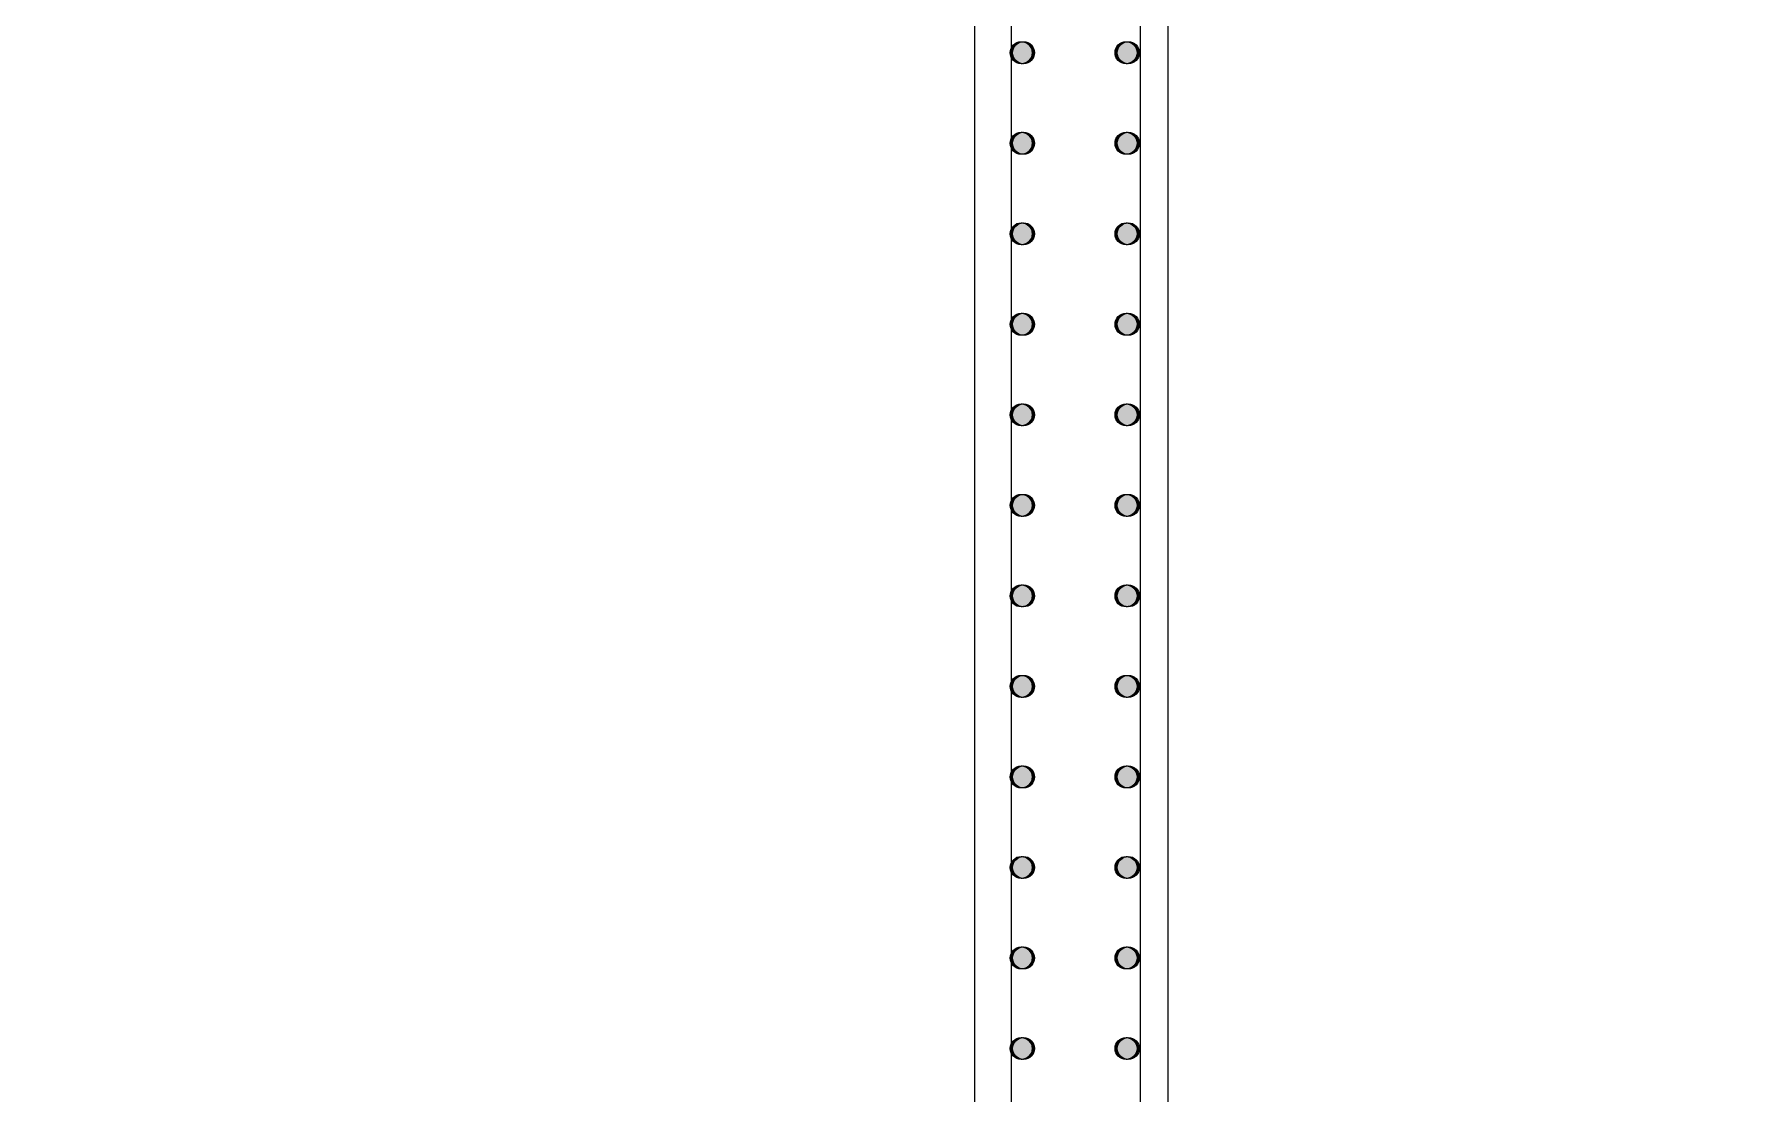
# Model space of a CAD drawing. Header units: millimetres. Extents: x 5124 to 2430164, y 2311 to 45642708.
# Drawn here: x 2346662 to 2350444, y 45622021 to 45624362 of the extents above; entities that cross this region are included whole.
import ezdxf

# ---------------------------------------------------------------- set-up
doc = ezdxf.new("R2010")
doc.units = ezdxf.units.MM
doc.header["$MEASUREMENT"] = 0
doc.layers.add('DRAWING', color=7, linetype='Continuous')

msp = doc.modelspace()

# ---------------------------------------------------------------- hatches: boundary and pattern name
at = {"layer": 'DRAWING'}
for points in [[(2348865.9, 45624320.8, 0.973258), (2348817.4, 45624322.1), (2348817.4, 45624319.5, 0.973258)], [(2348866, 45624320.8, 1), (2348817.4, 45624320.8, 1)], [(2348866.9, 45624320.8, 0.973258), (2348818.4, 45624322.1), (2348818.4, 45624319.5, 0.973258)], [(2348867, 45624320.8, 1), (2348818.4, 45624320.8, 1)], [(2348867.9, 45624320.8, 0.973258), (2348819.4, 45624322.1), (2348819.4, 45624319.5, 0.973258)], [(2348868, 45624320.8, 1), (2348819.4, 45624320.8, 1)], [(2348868.9, 45624320.8, 0.973258), (2348820.4, 45624322.1), (2348820.4, 45624319.5, 0.973258)], [(2348869, 45624320.8, 1), (2348820.4, 45624320.8, 1)], [(2348869.9, 45624320.8, 0.973258), (2348821.4, 45624322.1), (2348821.4, 45624319.5, 0.973258)], [(2348870, 45624320.8, 1), (2348821.4, 45624320.8, 1)], [(2348870.9, 45624320.8, 0.973258), (2348822.4, 45624322.1), (2348822.4, 45624319.5, 0.973258)], [(2348871, 45624320.8, 1), (2348822.4, 45624320.8, 1)], [(2349097.4, 45624320.8, 0.973258), (2349048.8, 45624322.1), (2349048.8, 45624319.5, 0.973258)], [(2349097.4, 45624320.8, 1), (2349048.8, 45624320.8, 1)], [(2349098.4, 45624320.8, 0.973258), (2349049.8, 45624322.1), (2349049.8, 45624319.5, 0.973258)], [(2349098.4, 45624320.8, 1), (2349049.8, 45624320.8, 1)], [(2349099.4, 45624320.8, 0.973258), (2349050.8, 45624322.1), (2349050.8, 45624319.5, 0.973258)], [(2349099.4, 45624320.8, 1), (2349050.8, 45624320.8, 1)], [(2349100.4, 45624320.8, 0.973258), (2349051.8, 45624322.1), (2349051.8, 45624319.5, 0.973258)], [(2349100.4, 45624320.8, 1), (2349051.8, 45624320.8, 1)], [(2349101.4, 45624320.8, 0.973258), (2349052.8, 45624322.1), (2349052.8, 45624319.5, 0.973258)], [(2349101.4, 45624320.8, 1), (2349052.8, 45624320.8, 1)], [(2349102.4, 45624320.8, 0.973258), (2349053.8, 45624322.1), (2349053.8, 45624319.5, 0.973258)], [(2349102.4, 45624320.8, 1), (2349053.8, 45624320.8, 1)], [(2348865.9, 45624120.8, 0.973258), (2348817.4, 45624122.1), (2348817.4, 45624119.5, 0.973258)], [(2348866, 45624120.8, 1), (2348817.4, 45624120.8, 1)], [(2348866.9, 45624120.8, 0.973258), (2348818.4, 45624122.1), (2348818.4, 45624119.5, 0.973258)], [(2348867, 45624120.8, 1), (2348818.4, 45624120.8, 1)], [(2348867.9, 45624120.8, 0.973258), (2348819.4, 45624122.1), (2348819.4, 45624119.5, 0.973258)], [(2348868, 45624120.8, 1), (2348819.4, 45624120.8, 1)], [(2348868.9, 45624120.8, 0.973258), (2348820.4, 45624122.1), (2348820.4, 45624119.5, 0.973258)], [(2348869, 45624120.8, 1), (2348820.4, 45624120.8, 1)], [(2348869.9, 45624120.8, 0.973258), (2348821.4, 45624122.1), (2348821.4, 45624119.5, 0.973258)], [(2348870, 45624120.8, 1), (2348821.4, 45624120.8, 1)], [(2348870.9, 45624120.8, 0.973258), (2348822.4, 45624122.1), (2348822.4, 45624119.5, 0.973258)], [(2348871, 45624120.8, 1), (2348822.4, 45624120.8, 1)], [(2349097.4, 45624120.8, 0.973258), (2349048.8, 45624122.1), (2349048.8, 45624119.5, 0.973258)], [(2349097.4, 45624120.8, 1), (2349048.8, 45624120.8, 1)], [(2349098.4, 45624120.8, 0.973258), (2349049.8, 45624122.1), (2349049.8, 45624119.5, 0.973258)], [(2349098.4, 45624120.8, 1), (2349049.8, 45624120.8, 1)], [(2349099.4, 45624120.8, 0.973258), (2349050.8, 45624122.1), (2349050.8, 45624119.5, 0.973258)], [(2349099.4, 45624120.8, 1), (2349050.8, 45624120.8, 1)], [(2349100.4, 45624120.8, 0.973258), (2349051.8, 45624122.1), (2349051.8, 45624119.5, 0.973258)], [(2349100.4, 45624120.8, 1), (2349051.8, 45624120.8, 1)], [(2349101.4, 45624120.8, 0.973258), (2349052.8, 45624122.1), (2349052.8, 45624119.5, 0.973258)], [(2349101.4, 45624120.8, 1), (2349052.8, 45624120.8, 1)], [(2349102.4, 45624120.8, 0.973258), (2349053.8, 45624122.1), (2349053.8, 45624119.5, 0.973258)], [(2349102.4, 45624120.8, 1), (2349053.8, 45624120.8, 1)], [(2348865.9, 45623920.8, 0.973258), (2348817.4, 45623922.1), (2348817.4, 45623919.5, 0.973258)], [(2348866, 45623920.8, 1), (2348817.4, 45623920.8, 1)], [(2348866.9, 45623920.8, 0.973258), (2348818.4, 45623922.1), (2348818.4, 45623919.5, 0.973258)], [(2348867, 45623920.8, 1), (2348818.4, 45623920.8, 1)], [(2348867.9, 45623920.8, 0.973258), (2348819.4, 45623922.1), (2348819.4, 45623919.5, 0.973258)], [(2348868, 45623920.8, 1), (2348819.4, 45623920.8, 1)], [(2348868.9, 45623920.8, 0.973258), (2348820.4, 45623922.1), (2348820.4, 45623919.5, 0.973258)], [(2348869, 45623920.8, 1), (2348820.4, 45623920.8, 1)], [(2348869.9, 45623920.8, 0.973258), (2348821.4, 45623922.1), (2348821.4, 45623919.5, 0.973258)], [(2348870, 45623920.8, 1), (2348821.4, 45623920.8, 1)], [(2348870.9, 45623920.8, 0.973258), (2348822.4, 45623922.1), (2348822.4, 45623919.5, 0.973258)], [(2348871, 45623920.8, 1), (2348822.4, 45623920.8, 1)], [(2349097.4, 45623920.8, 0.973258), (2349048.8, 45623922.1), (2349048.8, 45623919.5, 0.973258)], [(2349097.4, 45623920.8, 1), (2349048.8, 45623920.8, 1)], [(2349098.4, 45623920.8, 0.973258), (2349049.8, 45623922.1), (2349049.8, 45623919.5, 0.973258)], [(2349098.4, 45623920.8, 1), (2349049.8, 45623920.8, 1)], [(2349099.4, 45623920.8, 0.973258), (2349050.8, 45623922.1), (2349050.8, 45623919.5, 0.973258)], [(2349099.4, 45623920.8, 1), (2349050.8, 45623920.8, 1)], [(2349100.4, 45623920.8, 0.973258), (2349051.8, 45623922.1), (2349051.8, 45623919.5, 0.973258)], [(2349100.4, 45623920.8, 1), (2349051.8, 45623920.8, 1)], [(2349101.4, 45623920.8, 0.973258), (2349052.8, 45623922.1), (2349052.8, 45623919.5, 0.973258)], [(2349101.4, 45623920.8, 1), (2349052.8, 45623920.8, 1)], [(2349102.4, 45623920.8, 0.973258), (2349053.8, 45623922.1), (2349053.8, 45623919.5, 0.973258)], [(2349102.4, 45623920.8, 1), (2349053.8, 45623920.8, 1)], [(2348865.9, 45623720.8, 0.973258), (2348817.4, 45623722.1), (2348817.4, 45623719.5, 0.973258)], [(2348866, 45623720.8, 1), (2348817.4, 45623720.8, 1)], [(2348866.9, 45623720.8, 0.973258), (2348818.4, 45623722.1), (2348818.4, 45623719.5, 0.973258)], [(2348867, 45623720.8, 1), (2348818.4, 45623720.8, 1)], [(2348867.9, 45623720.8, 0.973258), (2348819.4, 45623722.1), (2348819.4, 45623719.5, 0.973258)], [(2348868, 45623720.8, 1), (2348819.4, 45623720.8, 1)], [(2348868.9, 45623720.8, 0.973258), (2348820.4, 45623722.1), (2348820.4, 45623719.5, 0.973258)], [(2348869, 45623720.8, 1), (2348820.4, 45623720.8, 1)], [(2348869.9, 45623720.8, 0.973258), (2348821.4, 45623722.1), (2348821.4, 45623719.5, 0.973258)], [(2348870, 45623720.8, 1), (2348821.4, 45623720.8, 1)], [(2348870.9, 45623720.8, 0.973258), (2348822.4, 45623722.1), (2348822.4, 45623719.5, 0.973258)], [(2348871, 45623720.8, 1), (2348822.4, 45623720.8, 1)], [(2349097.4, 45623720.8, 0.973258), (2349048.8, 45623722.1), (2349048.8, 45623719.5, 0.973258)], [(2349097.4, 45623720.8, 1), (2349048.8, 45623720.8, 1)], [(2349098.4, 45623720.8, 0.973258), (2349049.8, 45623722.1), (2349049.8, 45623719.5, 0.973258)], [(2349098.4, 45623720.8, 1), (2349049.8, 45623720.8, 1)], [(2349099.4, 45623720.8, 0.973258), (2349050.8, 45623722.1), (2349050.8, 45623719.5, 0.973258)], [(2349099.4, 45623720.8, 1), (2349050.8, 45623720.8, 1)], [(2349100.4, 45623720.8, 0.973258), (2349051.8, 45623722.1), (2349051.8, 45623719.5, 0.973258)], [(2349100.4, 45623720.8, 1), (2349051.8, 45623720.8, 1)], [(2349101.4, 45623720.8, 0.973258), (2349052.8, 45623722.1), (2349052.8, 45623719.5, 0.973258)], [(2349101.4, 45623720.8, 1), (2349052.8, 45623720.8, 1)], [(2349102.4, 45623720.8, 0.973258), (2349053.8, 45623722.1), (2349053.8, 45623719.5, 0.973258)], [(2349102.4, 45623720.8, 1), (2349053.8, 45623720.8, 1)], [(2348865.9, 45623520.8, 0.973258), (2348817.4, 45623522.1), (2348817.4, 45623519.5, 0.973258)], [(2348866, 45623520.8, 1), (2348817.4, 45623520.8, 1)], [(2348866.9, 45623520.8, 0.973258), (2348818.4, 45623522.1), (2348818.4, 45623519.5, 0.973258)], [(2348867, 45623520.8, 1), (2348818.4, 45623520.8, 1)], [(2348867.9, 45623520.8, 0.973258), (2348819.4, 45623522.1), (2348819.4, 45623519.5, 0.973258)], [(2348868, 45623520.8, 1), (2348819.4, 45623520.8, 1)], [(2348868.9, 45623520.8, 0.973258), (2348820.4, 45623522.1), (2348820.4, 45623519.5, 0.973258)], [(2348869, 45623520.8, 1), (2348820.4, 45623520.8, 1)], [(2348869.9, 45623520.8, 0.973258), (2348821.4, 45623522.1), (2348821.4, 45623519.5, 0.973258)], [(2348870, 45623520.8, 1), (2348821.4, 45623520.8, 1)], [(2348870.9, 45623520.8, 0.973258), (2348822.4, 45623522.1), (2348822.4, 45623519.5, 0.973258)], [(2348871, 45623520.8, 1), (2348822.4, 45623520.8, 1)], [(2349097.4, 45623520.8, 0.973258), (2349048.8, 45623522.1), (2349048.8, 45623519.5, 0.973258)], [(2349097.4, 45623520.8, 1), (2349048.8, 45623520.8, 1)], [(2349098.4, 45623520.8, 0.973258), (2349049.8, 45623522.1), (2349049.8, 45623519.5, 0.973258)], [(2349098.4, 45623520.8, 1), (2349049.8, 45623520.8, 1)], [(2349099.4, 45623520.8, 0.973258), (2349050.8, 45623522.1), (2349050.8, 45623519.5, 0.973258)], [(2349099.4, 45623520.8, 1), (2349050.8, 45623520.8, 1)], [(2349100.4, 45623520.8, 0.973258), (2349051.8, 45623522.1), (2349051.8, 45623519.5, 0.973258)], [(2349100.4, 45623520.8, 1), (2349051.8, 45623520.8, 1)], [(2349101.4, 45623520.8, 0.973258), (2349052.8, 45623522.1), (2349052.8, 45623519.5, 0.973258)], [(2349101.4, 45623520.8, 1), (2349052.8, 45623520.8, 1)], [(2349102.4, 45623520.8, 0.973258), (2349053.8, 45623522.1), (2349053.8, 45623519.5, 0.973258)], [(2349102.4, 45623520.8, 1), (2349053.8, 45623520.8, 1)], [(2348865.9, 45623320.8, 0.973258), (2348817.4, 45623322.1), (2348817.4, 45623319.5, 0.973258)], [(2348866, 45623320.8, 1), (2348817.4, 45623320.8, 1)], [(2348866.9, 45623320.8, 0.973258), (2348818.4, 45623322.1), (2348818.4, 45623319.5, 0.973258)], [(2348867, 45623320.8, 1), (2348818.4, 45623320.8, 1)], [(2348867.9, 45623320.8, 0.973258), (2348819.4, 45623322.1), (2348819.4, 45623319.5, 0.973258)], [(2348868, 45623320.8, 1), (2348819.4, 45623320.8, 1)], [(2348868.9, 45623320.8, 0.973258), (2348820.4, 45623322.1), (2348820.4, 45623319.5, 0.973258)], [(2348869, 45623320.8, 1), (2348820.4, 45623320.8, 1)], [(2348869.9, 45623320.8, 0.973258), (2348821.4, 45623322.1), (2348821.4, 45623319.5, 0.973258)], [(2348870, 45623320.8, 1), (2348821.4, 45623320.8, 1)], [(2348870.9, 45623320.8, 0.973258), (2348822.4, 45623322.1), (2348822.4, 45623319.5, 0.973258)], [(2348871, 45623320.8, 1), (2348822.4, 45623320.8, 1)], [(2349097.4, 45623320.8, 0.973258), (2349048.8, 45623322.1), (2349048.8, 45623319.5, 0.973258)], [(2349097.4, 45623320.8, 1), (2349048.8, 45623320.8, 1)], [(2349098.4, 45623320.8, 0.973258), (2349049.8, 45623322.1), (2349049.8, 45623319.5, 0.973258)], [(2349098.4, 45623320.8, 1), (2349049.8, 45623320.8, 1)], [(2349099.4, 45623320.8, 0.973258), (2349050.8, 45623322.1), (2349050.8, 45623319.5, 0.973258)], [(2349099.4, 45623320.8, 1), (2349050.8, 45623320.8, 1)], [(2349100.4, 45623320.8, 0.973258), (2349051.8, 45623322.1), (2349051.8, 45623319.5, 0.973258)], [(2349100.4, 45623320.8, 1), (2349051.8, 45623320.8, 1)], [(2349101.4, 45623320.8, 0.973258), (2349052.8, 45623322.1), (2349052.8, 45623319.5, 0.973258)], [(2349101.4, 45623320.8, 1), (2349052.8, 45623320.8, 1)], [(2349102.4, 45623320.8, 0.973258), (2349053.8, 45623322.1), (2349053.8, 45623319.5, 0.973258)], [(2349102.4, 45623320.8, 1), (2349053.8, 45623320.8, 1)], [(2348865.9, 45623120.8, 0.973258), (2348817.4, 45623122.1), (2348817.4, 45623119.5, 0.973258)], [(2348866, 45623120.8, 1), (2348817.4, 45623120.8, 1)], [(2348866.9, 45623120.8, 0.973258), (2348818.4, 45623122.1), (2348818.4, 45623119.5, 0.973258)], [(2348867, 45623120.8, 1), (2348818.4, 45623120.8, 1)], [(2348867.9, 45623120.8, 0.973258), (2348819.4, 45623122.1), (2348819.4, 45623119.5, 0.973258)], [(2348868, 45623120.8, 1), (2348819.4, 45623120.8, 1)], [(2348868.9, 45623120.8, 0.973258), (2348820.4, 45623122.1), (2348820.4, 45623119.5, 0.973258)], [(2348869, 45623120.8, 1), (2348820.4, 45623120.8, 1)], [(2348869.9, 45623120.8, 0.973258), (2348821.4, 45623122.1), (2348821.4, 45623119.5, 0.973258)], [(2348870, 45623120.8, 1), (2348821.4, 45623120.8, 1)], [(2348870.9, 45623120.8, 0.973258), (2348822.4, 45623122.1), (2348822.4, 45623119.5, 0.973258)], [(2348871, 45623120.8, 1), (2348822.4, 45623120.8, 1)], [(2349097.4, 45623120.8, 0.973258), (2349048.8, 45623122.1), (2349048.8, 45623119.5, 0.973258)], [(2349097.4, 45623120.8, 1), (2349048.8, 45623120.8, 1)], [(2349098.4, 45623120.8, 0.973258), (2349049.8, 45623122.1), (2349049.8, 45623119.5, 0.973258)], [(2349098.4, 45623120.8, 1), (2349049.8, 45623120.8, 1)], [(2349099.4, 45623120.8, 0.973258), (2349050.8, 45623122.1), (2349050.8, 45623119.5, 0.973258)], [(2349099.4, 45623120.8, 1), (2349050.8, 45623120.8, 1)], [(2349100.4, 45623120.8, 0.973258), (2349051.8, 45623122.1), (2349051.8, 45623119.5, 0.973258)], [(2349100.4, 45623120.8, 1), (2349051.8, 45623120.8, 1)], [(2349101.4, 45623120.8, 0.973258), (2349052.8, 45623122.1), (2349052.8, 45623119.5, 0.973258)], [(2349101.4, 45623120.8, 1), (2349052.8, 45623120.8, 1)], [(2349102.4, 45623120.8, 0.973258), (2349053.8, 45623122.1), (2349053.8, 45623119.5, 0.973258)], [(2349102.4, 45623120.8, 1), (2349053.8, 45623120.8, 1)], [(2348865.9, 45622920.8, 0.973258), (2348817.4, 45622922.1), (2348817.4, 45622919.5, 0.973258)], [(2348866, 45622920.8, 1), (2348817.4, 45622920.8, 1)], [(2348866.9, 45622920.8, 0.973258), (2348818.4, 45622922.1), (2348818.4, 45622919.5, 0.973258)], [(2348867, 45622920.8, 1), (2348818.4, 45622920.8, 1)], [(2348867.9, 45622920.8, 0.973258), (2348819.4, 45622922.1), (2348819.4, 45622919.5, 0.973258)], [(2348868, 45622920.8, 1), (2348819.4, 45622920.8, 1)], [(2348868.9, 45622920.8, 0.973258), (2348820.4, 45622922.1), (2348820.4, 45622919.5, 0.973258)], [(2348869, 45622920.8, 1), (2348820.4, 45622920.8, 1)], [(2348869.9, 45622920.8, 0.973258), (2348821.4, 45622922.1), (2348821.4, 45622919.5, 0.973258)], [(2348870, 45622920.8, 1), (2348821.4, 45622920.8, 1)], [(2348870.9, 45622920.8, 0.973258), (2348822.4, 45622922.1), (2348822.4, 45622919.5, 0.973258)], [(2348871, 45622920.8, 1), (2348822.4, 45622920.8, 1)], [(2349097.4, 45622920.8, 0.973258), (2349048.8, 45622922.1), (2349048.8, 45622919.5, 0.973258)], [(2349097.4, 45622920.8, 1), (2349048.8, 45622920.8, 1)], [(2349098.4, 45622920.8, 0.973258), (2349049.8, 45622922.1), (2349049.8, 45622919.5, 0.973258)], [(2349098.4, 45622920.8, 1), (2349049.8, 45622920.8, 1)], [(2349099.4, 45622920.8, 0.973258), (2349050.8, 45622922.1), (2349050.8, 45622919.5, 0.973258)], [(2349099.4, 45622920.8, 1), (2349050.8, 45622920.8, 1)], [(2349100.4, 45622920.8, 0.973258), (2349051.8, 45622922.1), (2349051.8, 45622919.5, 0.973258)], [(2349100.4, 45622920.8, 1), (2349051.8, 45622920.8, 1)], [(2349101.4, 45622920.8, 0.973258), (2349052.8, 45622922.1), (2349052.8, 45622919.5, 0.973258)], [(2349101.4, 45622920.8, 1), (2349052.8, 45622920.8, 1)], [(2349102.4, 45622920.8, 0.973258), (2349053.8, 45622922.1), (2349053.8, 45622919.5, 0.973258)], [(2349102.4, 45622920.8, 1), (2349053.8, 45622920.8, 1)], [(2348865.9, 45622720.8, 0.973258), (2348817.4, 45622722.1), (2348817.4, 45622719.5, 0.973258)], [(2348866, 45622720.8, 1), (2348817.4, 45622720.8, 1)], [(2348866.9, 45622720.8, 0.973258), (2348818.4, 45622722.1), (2348818.4, 45622719.5, 0.973258)], [(2348867, 45622720.8, 1), (2348818.4, 45622720.8, 1)], [(2348867.9, 45622720.8, 0.973258), (2348819.4, 45622722.1), (2348819.4, 45622719.5, 0.973258)], [(2348868, 45622720.8, 1), (2348819.4, 45622720.8, 1)], [(2348868.9, 45622720.8, 0.973258), (2348820.4, 45622722.1), (2348820.4, 45622719.5, 0.973258)], [(2348869, 45622720.8, 1), (2348820.4, 45622720.8, 1)], [(2348869.9, 45622720.8, 0.973258), (2348821.4, 45622722.1), (2348821.4, 45622719.5, 0.973258)], [(2348870, 45622720.8, 1), (2348821.4, 45622720.8, 1)], [(2348870.9, 45622720.8, 0.973258), (2348822.4, 45622722.1), (2348822.4, 45622719.5, 0.973258)], [(2348871, 45622720.8, 1), (2348822.4, 45622720.8, 1)], [(2349097.4, 45622720.8, 0.973258), (2349048.8, 45622722.1), (2349048.8, 45622719.5, 0.973258)], [(2349097.4, 45622720.8, 1), (2349048.8, 45622720.8, 1)], [(2349098.4, 45622720.8, 0.973258), (2349049.8, 45622722.1), (2349049.8, 45622719.5, 0.973258)], [(2349098.4, 45622720.8, 1), (2349049.8, 45622720.8, 1)], [(2349099.4, 45622720.8, 0.973258), (2349050.8, 45622722.1), (2349050.8, 45622719.5, 0.973258)], [(2349099.4, 45622720.8, 1), (2349050.8, 45622720.8, 1)], [(2349100.4, 45622720.8, 0.973258), (2349051.8, 45622722.1), (2349051.8, 45622719.5, 0.973258)], [(2349100.4, 45622720.8, 1), (2349051.8, 45622720.8, 1)], [(2349101.4, 45622720.8, 0.973258), (2349052.8, 45622722.1), (2349052.8, 45622719.5, 0.973258)], [(2349101.4, 45622720.8, 1), (2349052.8, 45622720.8, 1)], [(2349102.4, 45622720.8, 0.973258), (2349053.8, 45622722.1), (2349053.8, 45622719.5, 0.973258)], [(2349102.4, 45622720.8, 1), (2349053.8, 45622720.8, 1)], [(2348865.9, 45622520.8, 0.973258), (2348817.4, 45622522.1), (2348817.4, 45622519.5, 0.973258)], [(2348866, 45622520.8, 1), (2348817.4, 45622520.8, 1)], [(2348866.9, 45622520.8, 0.973258), (2348818.4, 45622522.1), (2348818.4, 45622519.5, 0.973258)], [(2348867, 45622520.8, 1), (2348818.4, 45622520.8, 1)], [(2348867.9, 45622520.8, 0.973258), (2348819.4, 45622522.1), (2348819.4, 45622519.5, 0.973258)], [(2348868, 45622520.8, 1), (2348819.4, 45622520.8, 1)], [(2348868.9, 45622520.8, 0.973258), (2348820.4, 45622522.1), (2348820.4, 45622519.5, 0.973258)], [(2348869, 45622520.8, 1), (2348820.4, 45622520.8, 1)], [(2348869.9, 45622520.8, 0.973258), (2348821.4, 45622522.1), (2348821.4, 45622519.5, 0.973258)], [(2348870, 45622520.8, 1), (2348821.4, 45622520.8, 1)], [(2348870.9, 45622520.8, 0.973258), (2348822.4, 45622522.1), (2348822.4, 45622519.5, 0.973258)], [(2348871, 45622520.8, 1), (2348822.4, 45622520.8, 1)], [(2349097.4, 45622520.8, 0.973258), (2349048.8, 45622522.1), (2349048.8, 45622519.5, 0.973258)], [(2349097.4, 45622520.8, 1), (2349048.8, 45622520.8, 1)], [(2349098.4, 45622520.8, 0.973258), (2349049.8, 45622522.1), (2349049.8, 45622519.5, 0.973258)], [(2349098.4, 45622520.8, 1), (2349049.8, 45622520.8, 1)], [(2349099.4, 45622520.8, 0.973258), (2349050.8, 45622522.1), (2349050.8, 45622519.5, 0.973258)], [(2349099.4, 45622520.8, 1), (2349050.8, 45622520.8, 1)], [(2349100.4, 45622520.8, 0.973258), (2349051.8, 45622522.1), (2349051.8, 45622519.5, 0.973258)], [(2349100.4, 45622520.8, 1), (2349051.8, 45622520.8, 1)], [(2349101.4, 45622520.8, 0.973258), (2349052.8, 45622522.1), (2349052.8, 45622519.5, 0.973258)], [(2349101.4, 45622520.8, 1), (2349052.8, 45622520.8, 1)], [(2349102.4, 45622520.8, 0.973258), (2349053.8, 45622522.1), (2349053.8, 45622519.5, 0.973258)], [(2349102.4, 45622520.8, 1), (2349053.8, 45622520.8, 1)], [(2348865.9, 45622320.8, 0.973258), (2348817.4, 45622322.1), (2348817.4, 45622319.5, 0.973258)], [(2348866, 45622320.8, 1), (2348817.4, 45622320.8, 1)], [(2348866.9, 45622320.8, 0.973258), (2348818.4, 45622322.1), (2348818.4, 45622319.5, 0.973258)], [(2348867, 45622320.8, 1), (2348818.4, 45622320.8, 1)], [(2348867.9, 45622320.8, 0.973258), (2348819.4, 45622322.1), (2348819.4, 45622319.5, 0.973258)], [(2348868, 45622320.8, 1), (2348819.4, 45622320.8, 1)], [(2348868.9, 45622320.8, 0.973258), (2348820.4, 45622322.1), (2348820.4, 45622319.5, 0.973258)], [(2348869, 45622320.8, 1), (2348820.4, 45622320.8, 1)], [(2348869.9, 45622320.8, 0.973258), (2348821.4, 45622322.1), (2348821.4, 45622319.5, 0.973258)], [(2348870, 45622320.8, 1), (2348821.4, 45622320.8, 1)], [(2348870.9, 45622320.8, 0.973258), (2348822.4, 45622322.1), (2348822.4, 45622319.5, 0.973258)], [(2348871, 45622320.8, 1), (2348822.4, 45622320.8, 1)], [(2349097.4, 45622320.8, 0.973258), (2349048.8, 45622322.1), (2349048.8, 45622319.5, 0.973258)], [(2349097.4, 45622320.8, 1), (2349048.8, 45622320.8, 1)], [(2349098.4, 45622320.8, 0.973258), (2349049.8, 45622322.1), (2349049.8, 45622319.5, 0.973258)], [(2349098.4, 45622320.8, 1), (2349049.8, 45622320.8, 1)], [(2349099.4, 45622320.8, 0.973258), (2349050.8, 45622322.1), (2349050.8, 45622319.5, 0.973258)], [(2349099.4, 45622320.8, 1), (2349050.8, 45622320.8, 1)], [(2349100.4, 45622320.8, 0.973258), (2349051.8, 45622322.1), (2349051.8, 45622319.5, 0.973258)], [(2349100.4, 45622320.8, 1), (2349051.8, 45622320.8, 1)], [(2349101.4, 45622320.8, 0.973258), (2349052.8, 45622322.1), (2349052.8, 45622319.5, 0.973258)], [(2349101.4, 45622320.8, 1), (2349052.8, 45622320.8, 1)], [(2349102.4, 45622320.8, 0.973258), (2349053.8, 45622322.1), (2349053.8, 45622319.5, 0.973258)], [(2349102.4, 45622320.8, 1), (2349053.8, 45622320.8, 1)], [(2348865.9, 45622120.8, 0.973258), (2348817.4, 45622122.1), (2348817.4, 45622119.5, 0.973258)], [(2348866, 45622120.8, 1), (2348817.4, 45622120.8, 1)], [(2348866.9, 45622120.8, 0.973258), (2348818.4, 45622122.1), (2348818.4, 45622119.5, 0.973258)], [(2348867, 45622120.8, 1), (2348818.4, 45622120.8, 1)], [(2348867.9, 45622120.8, 0.973258), (2348819.4, 45622122.1), (2348819.4, 45622119.5, 0.973258)], [(2348868, 45622120.8, 1), (2348819.4, 45622120.8, 1)], [(2348868.9, 45622120.8, 0.973258), (2348820.4, 45622122.1), (2348820.4, 45622119.5, 0.973258)], [(2348869, 45622120.8, 1), (2348820.4, 45622120.8, 1)], [(2348869.9, 45622120.8, 0.973258), (2348821.4, 45622122.1), (2348821.4, 45622119.5, 0.973258)], [(2348870, 45622120.8, 1), (2348821.4, 45622120.8, 1)], [(2348870.9, 45622120.8, 0.973258), (2348822.4, 45622122.1), (2348822.4, 45622119.5, 0.973258)], [(2348871, 45622120.8, 1), (2348822.4, 45622120.8, 1)], [(2349097.4, 45622120.8, 0.973258), (2349048.8, 45622122.1), (2349048.8, 45622119.5, 0.973258)], [(2349097.4, 45622120.8, 1), (2349048.8, 45622120.8, 1)], [(2349098.4, 45622120.8, 0.973258), (2349049.8, 45622122.1), (2349049.8, 45622119.5, 0.973258)], [(2349098.4, 45622120.8, 1), (2349049.8, 45622120.8, 1)], [(2349099.4, 45622120.8, 0.973258), (2349050.8, 45622122.1), (2349050.8, 45622119.5, 0.973258)], [(2349099.4, 45622120.8, 1), (2349050.8, 45622120.8, 1)], [(2349100.4, 45622120.8, 0.973258), (2349051.8, 45622122.1), (2349051.8, 45622119.5, 0.973258)], [(2349100.4, 45622120.8, 1), (2349051.8, 45622120.8, 1)], [(2349101.4, 45622120.8, 0.973258), (2349052.8, 45622122.1), (2349052.8, 45622119.5, 0.973258)], [(2349101.4, 45622120.8, 1), (2349052.8, 45622120.8, 1)], [(2349102.4, 45622120.8, 0.973258), (2349053.8, 45622122.1), (2349053.8, 45622119.5, 0.973258)], [(2349102.4, 45622120.8, 1), (2349053.8, 45622120.8, 1)]]:
    msp.add_hatch(color=256, dxfattribs=at).paths.add_polyline_path(points)

# ---------------------------------------------------------------- linework, layer by layer
for points in [[(2348819.7, 45625917.6), (2348819.7, 45619709)], [(2349104.6, 45625917.6), (2349104.6, 45619709)]]:
    msp.add_lwpolyline(points, dxfattribs=at)
for points in [[(2344736.2, 45625240.8), (2348517.8, 45625240.8), (2348738.1, 45625020.5), (2348738.1, 45620672.3), (2348517.8, 45620452.1), (2344736.2, 45620452.1), (2344515.9, 45620672.3), (2344515.9, 45625020.5)], [(2349386.6, 45625240.8), (2353168.1, 45625240.8), (2353388.4, 45625020.5), (2353388.4, 45620672.3), (2353168.1, 45620452.1), (2349386.6, 45620452.1), (2349166.3, 45620672.3), (2349166.3, 45625020.5)]]:
    msp.add_lwpolyline(points, close=True, dxfattribs=at)
for centre in [(2348841.6, 45624320.8), (2348841.7, 45624320.8), (2348842.6, 45624320.8), (2348842.7, 45624320.8), (2348843.6, 45624320.8), (2348843.7, 45624320.8), (2348844.6, 45624320.8), (2348844.7, 45624320.8), (2348845.6, 45624320.8), (2348845.7, 45624320.8), (2348846.6, 45624320.8), (2348846.7, 45624320.8), (2349073.1, 45624320.8), (2349073.1, 45624320.8), (2349074.1, 45624320.8), (2349074.1, 45624320.8), (2349075.1, 45624320.8), (2349075.1, 45624320.8), (2349076.1, 45624320.8), (2349076.1, 45624320.8), (2349077.1, 45624320.8), (2349077.1, 45624320.8), (2349078.1, 45624320.8), (2349078.1, 45624320.8), (2348841.6, 45624120.8), (2348841.7, 45624120.8), (2348842.6, 45624120.8), (2348842.7, 45624120.8), (2348843.6, 45624120.8), (2348843.7, 45624120.8), (2348844.6, 45624120.8), (2348844.7, 45624120.8), (2348845.6, 45624120.8), (2348845.7, 45624120.8), (2348846.6, 45624120.8), (2348846.7, 45624120.8), (2349073.1, 45624120.8), (2349073.1, 45624120.8), (2349074.1, 45624120.8), (2349074.1, 45624120.8), (2349075.1, 45624120.8), (2349075.1, 45624120.8), (2349076.1, 45624120.8), (2349076.1, 45624120.8), (2349077.1, 45624120.8), (2349077.1, 45624120.8), (2349078.1, 45624120.8), (2349078.1, 45624120.8), (2348841.6, 45623920.8), (2348841.7, 45623920.8), (2348842.6, 45623920.8), (2348842.7, 45623920.8), (2348843.6, 45623920.8), (2348843.7, 45623920.8), (2348844.6, 45623920.8), (2348844.7, 45623920.8), (2348845.6, 45623920.8), (2348845.7, 45623920.8), (2348846.6, 45623920.8), (2348846.7, 45623920.8), (2349073.1, 45623920.8), (2349073.1, 45623920.8), (2349074.1, 45623920.8), (2349074.1, 45623920.8), (2349075.1, 45623920.8), (2349075.1, 45623920.8), (2349076.1, 45623920.8), (2349076.1, 45623920.8), (2349077.1, 45623920.8), (2349077.1, 45623920.8), (2349078.1, 45623920.8), (2349078.1, 45623920.8), (2348841.6, 45623720.8), (2348841.7, 45623720.8), (2348842.6, 45623720.8), (2348842.7, 45623720.8), (2348843.6, 45623720.8), (2348843.7, 45623720.8), (2348844.6, 45623720.8), (2348844.7, 45623720.8), (2348845.6, 45623720.8), (2348845.7, 45623720.8), (2348846.6, 45623720.8), (2348846.7, 45623720.8), (2349073.1, 45623720.8), (2349073.1, 45623720.8), (2349074.1, 45623720.8), (2349074.1, 45623720.8), (2349075.1, 45623720.8), (2349075.1, 45623720.8), (2349076.1, 45623720.8), (2349076.1, 45623720.8), (2349077.1, 45623720.8), (2349077.1, 45623720.8), (2349078.1, 45623720.8), (2349078.1, 45623720.8), (2348841.6, 45623520.8), (2348841.7, 45623520.8), (2348842.6, 45623520.8), (2348842.7, 45623520.8), (2348843.6, 45623520.8), (2348843.7, 45623520.8), (2348844.6, 45623520.8), (2348844.7, 45623520.8), (2348845.6, 45623520.8), (2348845.7, 45623520.8), (2348846.6, 45623520.8), (2348846.7, 45623520.8), (2349073.1, 45623520.8), (2349073.1, 45623520.8), (2349074.1, 45623520.8), (2349074.1, 45623520.8), (2349075.1, 45623520.8), (2349075.1, 45623520.8), (2349076.1, 45623520.8), (2349076.1, 45623520.8), (2349077.1, 45623520.8), (2349077.1, 45623520.8), (2349078.1, 45623520.8), (2349078.1, 45623520.8), (2348841.6, 45623320.8), (2348841.7, 45623320.8), (2348842.6, 45623320.8), (2348842.7, 45623320.8), (2348843.6, 45623320.8), (2348843.7, 45623320.8), (2348844.6, 45623320.8), (2348844.7, 45623320.8), (2348845.6, 45623320.8), (2348845.7, 45623320.8), (2348846.6, 45623320.8), (2348846.7, 45623320.8), (2349073.1, 45623320.8), (2349073.1, 45623320.8), (2349074.1, 45623320.8), (2349074.1, 45623320.8), (2349075.1, 45623320.8), (2349075.1, 45623320.8), (2349076.1, 45623320.8), (2349076.1, 45623320.8), (2349077.1, 45623320.8), (2349077.1, 45623320.8), (2349078.1, 45623320.8), (2349078.1, 45623320.8), (2348841.6, 45623120.8), (2348841.7, 45623120.8), (2348842.6, 45623120.8), (2348842.7, 45623120.8), (2348843.6, 45623120.8), (2348843.7, 45623120.8), (2348844.6, 45623120.8), (2348844.7, 45623120.8), (2348845.6, 45623120.8), (2348845.7, 45623120.8), (2348846.6, 45623120.8), (2348846.7, 45623120.8), (2349073.1, 45623120.8), (2349073.1, 45623120.8), (2349074.1, 45623120.8), (2349074.1, 45623120.8), (2349075.1, 45623120.8), (2349075.1, 45623120.8), (2349076.1, 45623120.8), (2349076.1, 45623120.8), (2349077.1, 45623120.8), (2349077.1, 45623120.8), (2349078.1, 45623120.8), (2349078.1, 45623120.8), (2348841.6, 45622920.8), (2348841.7, 45622920.8), (2348842.6, 45622920.8), (2348842.7, 45622920.8), (2348843.6, 45622920.8), (2348843.7, 45622920.8), (2348844.6, 45622920.8), (2348844.7, 45622920.8), (2348845.6, 45622920.8), (2348845.7, 45622920.8), (2348846.6, 45622920.8), (2348846.7, 45622920.8), (2349073.1, 45622920.8), (2349073.1, 45622920.8), (2349074.1, 45622920.8), (2349074.1, 45622920.8), (2349075.1, 45622920.8), (2349075.1, 45622920.8), (2349076.1, 45622920.8), (2349076.1, 45622920.8), (2349077.1, 45622920.8), (2349077.1, 45622920.8), (2349078.1, 45622920.8), (2349078.1, 45622920.8), (2348841.6, 45622720.8), (2348841.7, 45622720.8), (2348842.6, 45622720.8), (2348842.7, 45622720.8), (2348843.6, 45622720.8), (2348843.7, 45622720.8), (2348844.6, 45622720.8), (2348844.7, 45622720.8), (2348845.6, 45622720.8), (2348845.7, 45622720.8), (2348846.6, 45622720.8), (2348846.7, 45622720.8), (2349073.1, 45622720.8), (2349073.1, 45622720.8), (2349074.1, 45622720.8), (2349074.1, 45622720.8), (2349075.1, 45622720.8), (2349075.1, 45622720.8), (2349076.1, 45622720.8), (2349076.1, 45622720.8), (2349077.1, 45622720.8), (2349077.1, 45622720.8), (2349078.1, 45622720.8), (2349078.1, 45622720.8), (2348841.6, 45622520.8), (2348841.7, 45622520.8), (2348842.6, 45622520.8), (2348842.7, 45622520.8), (2348843.6, 45622520.8), (2348843.7, 45622520.8), (2348844.6, 45622520.8), (2348844.7, 45622520.8), (2348845.6, 45622520.8), (2348845.7, 45622520.8), (2348846.6, 45622520.8), (2348846.7, 45622520.8), (2349073.1, 45622520.8), (2349073.1, 45622520.8), (2349074.1, 45622520.8), (2349074.1, 45622520.8), (2349075.1, 45622520.8), (2349075.1, 45622520.8), (2349076.1, 45622520.8), (2349076.1, 45622520.8), (2349077.1, 45622520.8), (2349077.1, 45622520.8), (2349078.1, 45622520.8), (2349078.1, 45622520.8), (2348841.6, 45622320.8), (2348841.7, 45622320.8), (2348842.6, 45622320.8), (2348842.7, 45622320.8), (2348843.6, 45622320.8), (2348843.7, 45622320.8), (2348844.6, 45622320.8), (2348844.7, 45622320.8), (2348845.6, 45622320.8), (2348845.7, 45622320.8), (2348846.6, 45622320.8), (2348846.7, 45622320.8), (2349073.1, 45622320.8), (2349073.1, 45622320.8), (2349074.1, 45622320.8), (2349074.1, 45622320.8), (2349075.1, 45622320.8), (2349075.1, 45622320.8), (2349076.1, 45622320.8), (2349076.1, 45622320.8), (2349077.1, 45622320.8), (2349077.1, 45622320.8), (2349078.1, 45622320.8), (2349078.1, 45622320.8), (2348841.6, 45622120.8), (2348841.7, 45622120.8), (2348842.6, 45622120.8), (2348842.7, 45622120.8), (2348843.6, 45622120.8), (2348843.7, 45622120.8), (2348844.6, 45622120.8), (2348844.7, 45622120.8), (2348845.6, 45622120.8), (2348845.7, 45622120.8), (2348846.6, 45622120.8), (2348846.7, 45622120.8), (2349073.1, 45622120.8), (2349073.1, 45622120.8), (2349074.1, 45622120.8), (2349074.1, 45622120.8), (2349075.1, 45622120.8), (2349075.1, 45622120.8), (2349076.1, 45622120.8), (2349076.1, 45622120.8), (2349077.1, 45622120.8), (2349077.1, 45622120.8), (2349078.1, 45622120.8), (2349078.1, 45622120.8)]:
    msp.add_circle(centre, 24.3, dxfattribs=at)

doc.saveas('drawing.dxf')
